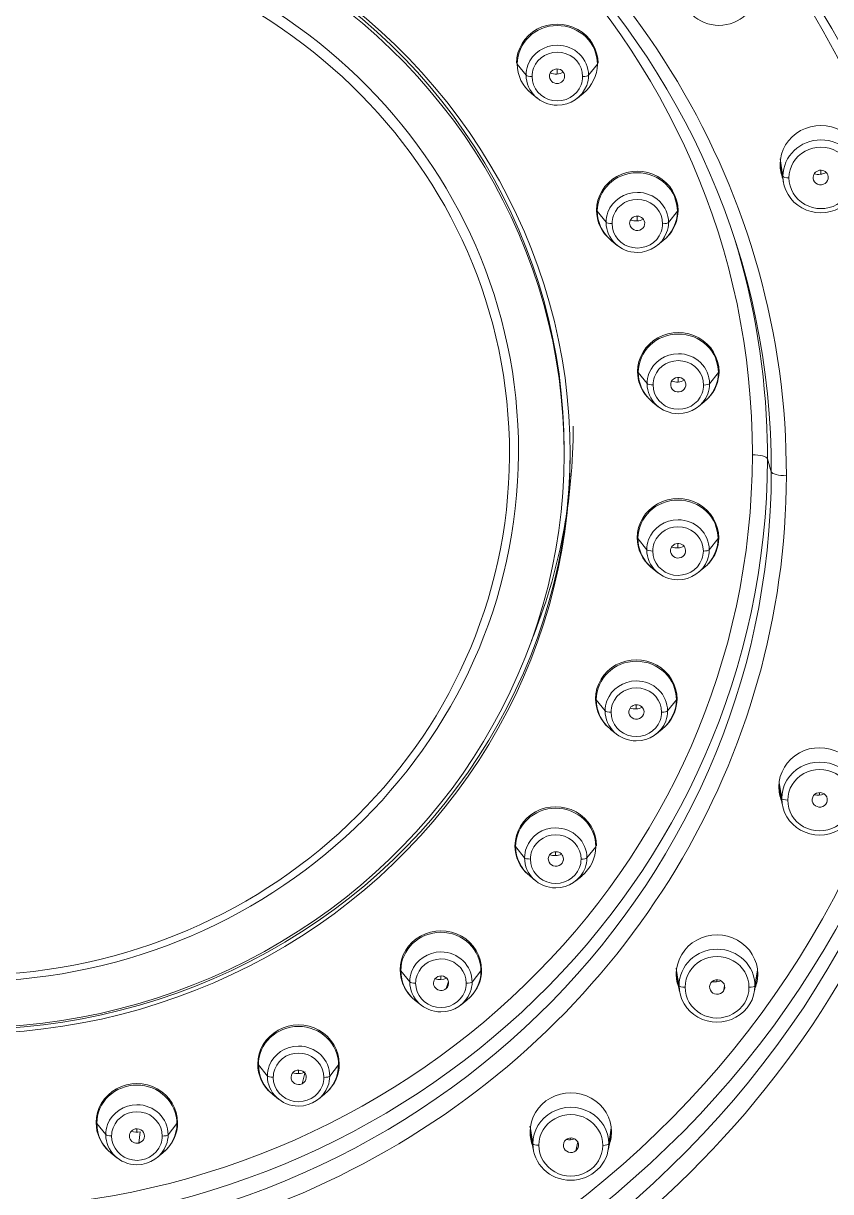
# Model space of a CAD drawing. Extents: x 16539 to 19738, y -91 to 2224.
# Drawn here: x 17567.66 to 17594.41, y 1096.88 to 1135.6 of the extents above; entities that cross this region are included whole.
import ezdxf

# ---------------------------------------------------------------- set-up
doc = ezdxf.new("R2010")
doc.units = 0
doc.header["$LTSCALE"] = 10
doc.header["$MEASUREMENT"] = 0
doc.layers.add('1', color=7, linetype='CONTINUOUS')

msp = doc.modelspace()

# ---------------------------------------------------------------- linework, layer by layer
at = {"layer": '1', "color": 7, "linetype": 'Continuous', "lineweight": 13}
for p, q in [((17584.022, 1134.249), (17584.003, 1134.349)), ((17584.022, 1134.249), (17584.318, 1133.879)), ((17586.679, 1134.245), (17586.387, 1133.876)), ((17586.679, 1134.245), (17586.699, 1134.349)), ((17585.348, 1134.086), (17585.349, 1133.917)), ((17594.084, 1130.729), (17594.084, 1130.595)), ((17586.673, 1129.372), (17586.654, 1129.472)), ((17589.33, 1129.368), (17589.35, 1129.471)), ((17586.673, 1129.372), (17586.969, 1129.002)), ((17587.999, 1129.209), (17588, 1129.047)), ((17589.33, 1129.368), (17589.038, 1128.999)), ((17588.033, 1124.026), (17588.013, 1124.126)), ((17590.69, 1124.022), (17590.709, 1124.125)), ((17588.033, 1124.026), (17588.328, 1123.656)), ((17589.359, 1123.862), (17589.359, 1123.709)), ((17590.69, 1124.022), (17590.397, 1123.653)), ((17592.444, 1120.733), (17592.316, 1121.168)), ((17588.022, 1118.522), (17588.002, 1118.622)), ((17590.679, 1118.518), (17590.698, 1118.621)), ((17588.022, 1118.522), (17588.317, 1118.152)), ((17589.347, 1118.357), (17589.348, 1118.212)), ((17590.679, 1118.518), (17590.386, 1118.149)), ((17586.641, 1113.18), (17586.621, 1113.28)), ((17589.298, 1113.176), (17589.317, 1113.279)), ((17586.641, 1113.18), (17586.936, 1112.81)), ((17587.967, 1113.013), (17587.967, 1112.876)), ((17589.298, 1113.176), (17589.005, 1112.807)), ((17592.703, 1110.431), (17592.788, 1109.906)), ((17594.042, 1110.102), (17594.043, 1110.016)), ((17583.97, 1108.311), (17583.951, 1108.411)), ((17583.97, 1108.311), (17584.266, 1107.941)), ((17586.627, 1108.307), (17586.335, 1107.938)), ((17586.627, 1108.307), (17586.647, 1108.41)), ((17585.296, 1108.142), (17585.296, 1108.013)), ((17585.553, 1107.874), (17585.51, 1107.764)), ((17580.165, 1104.197), (17580.146, 1104.297)), ((17582.822, 1104.193), (17582.842, 1104.297)), ((17580.165, 1104.197), (17580.461, 1103.827)), ((17581.491, 1104.027), (17581.491, 1103.903)), ((17582.822, 1104.193), (17582.53, 1103.824)), ((17591.986, 1104.232), (17591.903, 1103.7)), ((17581.744, 1103.837), (17581.665, 1103.605)), ((17590.641, 1103.897), (17590.641, 1103.826)), ((17590.897, 1103.694), (17590.856, 1103.519)), ((17575.447, 1101.078), (17575.428, 1101.178)), ((17575.447, 1101.078), (17575.742, 1100.708)), ((17576.773, 1100.906), (17576.773, 1100.787)), ((17578.104, 1101.074), (17577.811, 1100.705)), ((17578.104, 1101.074), (17578.123, 1101.178)), ((17576.986, 1100.803), (17576.896, 1100.452)), ((17570.09, 1099.135), (17570.07, 1099.235)), ((17570.09, 1099.135), (17570.385, 1098.765)), ((17571.415, 1098.962), (17571.416, 1098.846)), ((17572.747, 1099.131), (17572.454, 1098.762)), ((17572.747, 1099.131), (17572.766, 1099.234)), ((17587.139, 1098.992), (17587.057, 1098.46)), ((17571.531, 1098.86), (17571.481, 1098.487)), ((17585.794, 1098.655), (17585.795, 1098.596)), ((17586.027, 1098.523), (17585.969, 1098.234))]:
    msp.add_line(p, q, dxfattribs=at)
at = {"layer": '1', "color": 7, "linetype": 'Continuous', "lineweight": 18}
for p, q in [((17585.116, 1133.746), (17585.138, 1133.709)), ((17584.499, 1133.267), (17584.689, 1133.115)), ((17586.022, 1133.12), (17586.211, 1133.274)), ((17592.739, 1130.986), (17592.845, 1130.338)), ((17587.15, 1128.39), (17587.34, 1128.237)), ((17588.673, 1128.242), (17588.862, 1128.397)), ((17588.509, 1123.044), (17588.699, 1122.891)), ((17590.032, 1122.897), (17590.221, 1123.051)), ((17585.778, 1121.443), (17585.779, 1121.306)), ((17588.498, 1117.54), (17588.688, 1117.387)), ((17590.021, 1117.392), (17590.21, 1117.546)), ((17587.117, 1112.198), (17587.307, 1112.045)), ((17588.64, 1112.051), (17588.829, 1112.205)), ((17592.697, 1110.363), (17592.804, 1109.715)), ((17594.299, 1109.832), (17594.284, 1109.775)), ((17584.447, 1107.329), (17584.637, 1107.176)), ((17585.97, 1107.182), (17586.159, 1107.336)), ((17589.296, 1104.161), (17589.402, 1103.513)), ((17591.889, 1103.523), (17591.991, 1104.172)), ((17580.642, 1103.215), (17580.832, 1103.063)), ((17582.165, 1103.068), (17582.354, 1103.222)), ((17575.923, 1100.096), (17576.113, 1099.944)), ((17577.446, 1099.949), (17577.635, 1100.103)), ((17584.449, 1098.922), (17584.556, 1098.273)), ((17587.043, 1098.283), (17587.145, 1098.932)), ((17570.566, 1098.153), (17570.756, 1098)), ((17572.089, 1098.006), (17572.278, 1098.16))]:
    msp.add_line(p, q, dxfattribs=at)
at = {"layer": '1', "color": 7, "linetype": 'Continuous', "lineweight": 13}
for centre, major_axis, ratio, start_param, end_param in [((17565.792, 1118.167), (49.767, 0.198), 0.96126, 6.277434, 9.419027), ((17565.788, 1118.994), (48.632, 0.193), 0.96126, 0.007554, 1.064866), ((17565.788, 1118.994), (40.567, 0.161), 0.96126, 6.277434, 9.419027), ((17565.785, 1119.821), (39.432, 0.157), 0.96126, 0.010614, 1.064011), ((17565.785, 1119.821), (33.368, 0.132), 0.96126, 6.277434, 9.419027), ((17565.782, 1120.648), (32.232, 0.128), 0.96126, 0.014207, 1.063076), ((17565.782, 1120.648), (27.161, 0.108), 0.96126, 6.277434, 9.419027), ((17565.779, 1121.337), (-26.038, -0.103), 0.96126, 3.160452, 6.277434), ((17585.353, 1133.834), (-0.839, -0.003), 0.96126, 3.135841, 5.933467), ((17585.353, 1133.834), (-0.839, -0.003), 0.96126, 5.933467, 6.277434), ((17584.513, 1133.891), (0.2, 0), 0.275637, 3.359127, 4.714038), ((17585.353, 1133.834), (-0.839, -0.003), 0.96126, 6.277434, 9.07506), ((17585.353, 1133.834), (-0.839, -0.003), 0.96126, 2.791875, 3.135841), ((17586.192, 1133.888), (-0.2, 0), 0.275637, 1.572446, 2.927356), ((17594.088, 1130.474), (-1.059, -0.004), 0.96126, 3.135841, 6.277434), ((17593.03, 1130.531), (-0.2, 0), 0.275637, 0.045282, 1.572446), ((17594.088, 1130.474), (-1.059, -0.004), 0.96126, 6.277434, 9.419027), ((17588.004, 1128.957), (-0.839, -0.003), 0.96126, 3.135841, 5.933467), ((17588.004, 1128.957), (-0.839, -0.003), 0.96126, 5.933467, 6.277434), ((17587.164, 1129.013), (0.2, 0), 0.275637, 3.359127, 4.714038), ((17588.004, 1128.957), (-0.839, -0.003), 0.96126, 6.277434, 9.07506), ((17588.004, 1128.957), (-0.839, -0.003), 0.96126, 2.791875, 3.135841), ((17588.842, 1129.011), (-0.2, 0), 0.275637, 1.572446, 2.927356), ((17589.363, 1123.611), (-0.839, -0.003), 0.96126, 3.135841, 5.933467), ((17588.524, 1123.667), (0.2, 0), 0.275637, 3.359127, 4.714038), ((17589.363, 1123.611), (-0.839, -0.003), 0.96126, 5.933467, 6.277434), ((17590.202, 1123.665), (-0.2, 0), 0.275637, 1.572446, 2.927356), ((17589.363, 1123.611), (-0.839, -0.003), 0.96126, 6.277434, 9.07506), ((17589.363, 1123.611), (-0.839, -0.003), 0.96126, 2.791875, 3.135841), ((17565.779, 1121.337), (-26.038, -0.103), 0.96126, 3.135841, 3.160452), ((17565.781, 1120.774), (26.663, 0.106), 0.96126, 6.277434, 6.302045), ((17565.779, 1121.337), (-26.038, -0.103), 0.96126, 0.018859, 3.135841), ((17591.818, 1121.158), (0.5, -0.001), 0.275637, 0.081479, 1.572446), ((17565.782, 1120.648), (32.232, 0.128), 0.96126, 3.1558, 6.277434), ((17565.782, 1120.648), (27.161, 0.108), 0.96126, 3.135841, 6.277434), ((17592.943, 1120.743), (-0.5, 0.001), 0.275637, 0.081479, 1.572446), ((17565.785, 1119.821), (33.368, 0.132), 0.96126, 3.135841, 6.277434), ((17565.785, 1119.821), (39.432, 0.157), 0.96126, 3.152207, 6.277434), ((17565.788, 1118.994), (40.567, 0.161), 0.96126, 3.135841, 6.277434), ((17565.788, 1118.994), (48.632, 0.193), 0.96126, 3.149147, 6.277434), ((17589.352, 1118.107), (-0.839, -0.003), 0.96126, 3.135841, 5.933467), ((17565.792, 1118.167), (49.767, 0.198), 0.96126, 3.135841, 6.277434), ((17589.352, 1118.107), (-0.839, -0.003), 0.96126, 5.933467, 6.277434), ((17588.513, 1118.163), (0.2, 0), 0.275637, 3.359127, 4.714038), ((17589.352, 1118.107), (-0.839, -0.003), 0.96126, 6.277434, 9.07506), ((17589.352, 1118.107), (-0.839, -0.003), 0.96126, 2.791875, 3.135841), ((17590.191, 1118.161), (-0.2, 0), 0.275637, 1.572446, 2.927356), ((17587.971, 1112.765), (-0.839, -0.003), 0.96126, 3.135841, 5.933467), ((17587.132, 1112.822), (0.2, 0), 0.275637, 3.359127, 4.714038), ((17587.971, 1112.765), (-0.839, -0.003), 0.96126, 5.933467, 6.277434), ((17587.971, 1112.765), (-0.839, -0.003), 0.96126, 6.277434, 9.07506), ((17587.971, 1112.765), (-0.839, -0.003), 0.96126, 2.791875, 3.135841), ((17588.81, 1112.819), (-0.2, 0), 0.275637, 1.572446, 2.927356), ((17594.047, 1109.851), (-1.059, -0.004), 0.96126, 3.135841, 6.277434), ((17592.988, 1109.908), (-0.2, 0), 0.275637, 0.045282, 1.572446), ((17594.047, 1109.851), (-1.059, -0.004), 0.96126, 6.277434, 9.419027), ((17585.3, 1107.896), (-0.839, -0.003), 0.96126, 3.135841, 5.933467), ((17585.3, 1107.896), (-0.839, -0.003), 0.96126, 5.933467, 6.277434), ((17584.461, 1107.953), (0.2, 0), 0.275637, 3.359127, 4.714038), ((17585.3, 1107.896), (-0.839, -0.003), 0.96126, 6.277434, 9.07506), ((17585.3, 1107.896), (-0.839, -0.003), 0.96126, 2.791875, 3.135841), ((17586.139, 1107.95), (-0.2, 0), 0.275637, 1.572446, 2.927356), ((17581.495, 1103.782), (-0.839, -0.003), 0.96126, 3.135841, 5.933467), ((17590.645, 1103.649), (-1.059, -0.004), 0.96126, 3.135841, 6.277434), ((17581.495, 1103.782), (-0.839, -0.003), 0.96126, 5.933467, 6.277434), ((17580.656, 1103.839), (0.2, 0), 0.275637, 3.359127, 4.714038), ((17581.495, 1103.782), (-0.839, -0.003), 0.96126, 6.277434, 9.07506), ((17581.495, 1103.782), (-0.839, -0.003), 0.96126, 2.791875, 3.135841), ((17582.334, 1103.836), (-0.2, 0), 0.275637, 1.572446, 2.927356), ((17589.587, 1103.706), (-0.2, 0), 0.275637, 0.045282, 1.572446), ((17590.645, 1103.649), (-1.059, -0.004), 0.96126, 6.277434, 9.419027), ((17591.704, 1103.703), (0.2, 0), 0.275637, 4.714038, 6.241201), ((17576.777, 1100.663), (-0.839, -0.003), 0.96126, 3.135841, 5.933467), ((17576.777, 1100.663), (-0.839, -0.003), 0.96126, 5.933467, 6.277434), ((17575.938, 1100.72), (0.2, 0), 0.275637, 3.359127, 4.714038), ((17576.777, 1100.663), (-0.839, -0.003), 0.96126, 6.277434, 9.07506), ((17576.777, 1100.663), (-0.839, -0.003), 0.96126, 2.791875, 3.135841), ((17577.616, 1100.717), (-0.2, 0), 0.275637, 1.572446, 2.927356), ((17571.42, 1098.72), (-0.839, -0.003), 0.96126, 3.135841, 5.933467), ((17585.799, 1098.41), (-1.059, -0.004), 0.96126, 3.135841, 6.277434), ((17571.42, 1098.72), (-0.839, -0.003), 0.96126, 5.933467, 6.277434), ((17570.58, 1098.777), (0.2, 0), 0.275637, 3.359127, 4.714038), ((17571.42, 1098.72), (-0.839, -0.003), 0.96126, 6.277434, 9.07506), ((17571.42, 1098.72), (-0.839, -0.003), 0.96126, 2.791875, 3.135841), ((17572.259, 1098.774), (-0.2, 0), 0.275637, 1.572446, 2.927356), ((17584.74, 1098.467), (-0.2, 0), 0.275637, 0.045282, 1.572446), ((17585.799, 1098.41), (-1.059, -0.004), 0.96126, 6.277434, 9.419027), ((17586.857, 1098.463), (0.2, 0), 0.275637, 4.714038, 6.241201)]:
    msp.add_ellipse(centre, major_axis=major_axis, ratio=ratio, start_param=start_param, end_param=end_param, dxfattribs=at)
at = {"layer": '1', "color": 7, "linetype": 'Continuous', "lineweight": 18}
for centre, major_axis, ratio, start_param, end_param in [((17565.791, 1118.295), (49.268, 0.196), 0.96126, 0.007554, 3.135841), ((17565.788, 1119.122), (40.069, 0.159), 0.96126, 0.010615, 3.135841), ((17565.784, 1119.949), (32.869, 0.13), 0.96126, 0.014207, 3.135841), ((17565.781, 1120.774), (26.663, 0.106), 0.96126, 0.018859, 3.135841), ((17565.778, 1121.475), (19.8, 0.079), 0.96126, 6.277434, 9.419027), ((17565.779, 1121.337), (-19.8, -0.079), 0.96126, 3.135841, 6.277434), ((17565.779, 1121.337), (20, 0.079), 0.96126, 6.277434, 9.419027), ((17565.779, 1121.415), (-18.287, -0.073), 0.96126, 3.135841, 6.273075), ((17565.779, 1121.337), (-17.988, -0.071), 0.96126, 3.135841, 6.273075), ((17590.712, 1136.739), (-1.258, -0.005), 0.96126, 6.277435, 9.419027), ((17585.351, 1134.275), (1.35, 0.005), 0.96126, 6.277434, 9.419027), ((17585.351, 1134.247), (-1.328, -0.005), 0.96126, 4.706638, 6.277434), ((17585.351, 1134.247), (-1.328, -0.005), 0.96126, 3.135841, 4.706638), ((17585.352, 1133.878), (-1.034, -0.004), 0.96126, 4.706638, 5.933467), ((17585.352, 1133.878), (-1.034, -0.004), 0.96126, 3.135841, 4.706638), ((17585.351, 1134.247), (-1.328, -0.005), 0.96126, 6.277434, 7.153889), ((17585.352, 1133.878), (-1.034, -0.004), 0.96126, 5.933467, 6.277434), ((17585.351, 1134.247), (-1.328, -0.005), 0.96126, 2.270897, 3.135841), ((17585.352, 1133.878), (-1.034, -0.004), 0.96126, 6.277434, 7.84823), ((17585.344, 1133.845), (-0.251, -0.001), 0.961206, 3.738777, 6.88037), ((17585.311, 1134.404), (-0.508, -0.003), 0.961206, 1.178036, 2.065732), ((17585.344, 1133.845), (-0.251, -0.001), 0.961206, 0.597185, 3.738777), ((17585.352, 1133.878), (-1.034, -0.004), 0.96126, 2.791875, 3.135841), ((17585.352, 1133.878), (-1.034, -0.004), 0.96126, 1.565045, 2.791875), ((17594.087, 1130.915), (1.35, 0.005), 0.96126, 6.277434, 9.419027), ((17594.088, 1130.527), (-1.258, -0.005), 0.96126, 3.135841, 6.277432), ((17588.002, 1129.398), (1.35, 0.005), 0.96126, 6.277434, 9.419027), ((17588.002, 1129.37), (-1.328, -0.005), 0.96126, 4.706638, 6.277434), ((17588.002, 1129.37), (-1.328, -0.005), 0.96126, 3.135841, 4.706638), ((17594.087, 1130.915), (1.35, 0.005), 0.96126, 3.135841, 3.506205), ((17594.082, 1130.488), (-0.251, -0.002), 0.960811, 3.493818, 6.63541), ((17594.01, 1131.043), (-0.472, -0.004), 0.960811, 1.251555, 2.120155), ((17594.088, 1130.527), (-1.258, -0.005), 0.96126, 6.277432, 9.419027), ((17594.082, 1130.488), (-0.251, -0.002), 0.960811, 0.352225, 3.493818), ((17588.003, 1129), (-1.034, -0.004), 0.96126, 4.706638, 5.933467), ((17588.003, 1129), (-1.034, -0.004), 0.96126, 3.135841, 4.706638), ((17588.002, 1129.398), (1.35, 0.005), 0.96126, 3.135841, 3.991386), ((17588.002, 1129.37), (-1.328, -0.005), 0.96126, 6.277434, 7.153889), ((17588.003, 1129), (-1.034, -0.004), 0.96126, 5.933467, 6.277434), ((17587.999, 1128.968), (-0.251, -0.001), 0.961148, 3.497591, 6.639183), ((17587.962, 1129.534), (-0.508, -0.003), 0.961148, 1.192987, 2.064337), ((17588.002, 1129.37), (-1.328, -0.005), 0.96126, 2.270897, 3.135841), ((17588.002, 1129.398), (1.35, 0.005), 0.96126, 5.524924, 6.277434), ((17588.003, 1129), (-1.034, -0.004), 0.96126, 6.277434, 7.84823), ((17587.999, 1128.968), (-0.251, -0.001), 0.961148, 0.355998, 3.497591), ((17588.003, 1129), (-1.034, -0.004), 0.96126, 2.791875, 3.135841), ((17588.003, 1129), (-1.034, -0.004), 0.96126, 1.565045, 2.791875), ((17565.779, 1121.21), (-26.537, -0.105), 0.96126, 3.160452, 3.424373), ((17589.361, 1124.052), (1.35, 0.005), 0.96126, 6.277434, 9.419027), ((17589.361, 1124.024), (-1.328, -0.005), 0.96126, 4.706638, 6.277434), ((17589.361, 1124.024), (-1.328, -0.005), 0.96126, 3.135841, 4.706638), ((17589.363, 1123.654), (-1.034, -0.004), 0.96126, 4.706638, 5.933467), ((17589.363, 1123.654), (-1.034, -0.004), 0.96126, 3.135841, 4.706638), ((17589.361, 1124.052), (1.35, 0.005), 0.96126, 3.135841, 3.848737), ((17589.361, 1124.052), (1.35, 0.005), 0.96126, 5.537933, 6.277434), ((17589.361, 1124.024), (-1.328, -0.005), 0.96126, 6.277434, 7.153889), ((17589.363, 1123.654), (-1.034, -0.004), 0.96126, 5.933467, 6.277434), ((17589.363, 1123.654), (-1.034, -0.004), 0.96126, 6.277434, 7.84823), ((17589.361, 1123.621), (-0.251, -0.001), 0.961116, 3.256695, 6.398288), ((17589.322, 1124.196), (-0.508, -0.002), 0.961116, 1.205726, 2.058472), ((17589.361, 1124.024), (-1.328, -0.005), 0.96126, 2.270897, 3.135841), ((17589.363, 1123.654), (-1.034, -0.004), 0.96126, 2.791875, 3.135841), ((17589.361, 1123.621), (-0.251, -0.001), 0.961116, 0.115102, 3.256695), ((17589.363, 1123.654), (-1.034, -0.004), 0.96126, 1.565045, 2.791875), ((17565.776, 1122.164), (20.1, 0.08), 0.96126, 5.906845, 6.283201), ((17565.779, 1121.21), (-26.537, -0.105), 0.96126, 3.135841, 3.160452), ((17565.778, 1121.475), (-20, -0.079), 0.96126, 6.277434, 9.419027), ((17565.779, 1121.337), (20, 0.079), 0.96126, 3.135841, 6.277434), ((17565.779, 1121.337), (-19.8, -0.079), 0.96126, 6.277434, 9.419027), ((17565.779, 1121.415), (-18.287, -0.073), 0.96126, 6.277434, 9.414668), ((17565.779, 1121.337), (-17.988, -0.071), 0.96126, 6.277434, 9.414668), ((17565.779, 1121.415), (-18.287, -0.073), 0.96126, 3.131483, 3.135841), ((17565.779, 1121.21), (-26.537, -0.105), 0.96126, 0.018859, 3.135841), ((17565.779, 1121.337), (17.988, 0.071), 0.96126, 6.273075, 6.277434), ((17565.781, 1120.774), (26.663, 0.106), 0.96126, 3.160452, 6.277434), ((17565.782, 1120.519), (-32.731, -0.13), 0.96126, 0.014207, 3.135841), ((17565.784, 1119.949), (32.869, 0.13), 0.96126, 3.1558, 6.277434), ((17589.35, 1118.548), (1.35, 0.005), 0.96126, 6.277434, 9.419027), ((17589.35, 1118.52), (-1.328, -0.005), 0.96126, 4.706638, 6.277434), ((17589.35, 1118.52), (-1.328, -0.005), 0.96126, 3.135841, 4.706638), ((17565.786, 1119.692), (-39.931, -0.158), 0.96126, 0.010615, 3.135841), ((17565.788, 1119.122), (40.069, 0.159), 0.96126, 3.152207, 6.277434), ((17589.352, 1118.15), (-1.034, -0.004), 0.96126, 4.706638, 5.933467), ((17589.352, 1118.15), (-1.034, -0.004), 0.96126, 3.135841, 4.706638), ((17565.789, 1118.865), (-49.131, -0.195), 0.96126, 0.007554, 3.135841), ((17589.35, 1118.548), (1.35, 0.005), 0.96126, 3.135841, 3.994527), ((17589.35, 1118.52), (-1.328, -0.005), 0.96126, 6.277434, 7.153889), ((17589.352, 1118.15), (-1.034, -0.004), 0.96126, 5.933467, 6.277434), ((17589.353, 1118.116), (-0.251, -0.001), 0.961117, 3.015901, 6.157493), ((17589.314, 1118.699), (-0.508, -0.002), 0.961117, 1.215571, 2.048436), ((17589.35, 1118.52), (-1.328, -0.005), 0.96126, 2.270897, 3.135841), ((17589.35, 1118.548), (1.35, 0.005), 0.96126, 5.563115, 6.277434), ((17565.791, 1118.295), (49.268, 0.196), 0.96126, 3.149147, 6.277434), ((17589.352, 1118.15), (-1.034, -0.004), 0.96126, 6.277434, 7.84823), ((17589.353, 1118.116), (-0.251, -0.001), 0.961117, 6.157493, 9.299086), ((17589.352, 1118.15), (-1.034, -0.004), 0.96126, 2.791875, 3.135841), ((17589.352, 1118.15), (-1.034, -0.004), 0.96126, 1.565045, 2.791875), ((17587.969, 1113.206), (1.35, 0.005), 0.96126, 6.277434, 9.419027), ((17587.969, 1113.178), (-1.328, -0.005), 0.96126, 4.706638, 6.277434), ((17587.969, 1113.178), (-1.328, -0.005), 0.96126, 3.135841, 4.706638), ((17587.971, 1112.809), (-1.034, -0.004), 0.96126, 4.706638, 5.933467), ((17587.971, 1112.809), (-1.034, -0.004), 0.96126, 3.135841, 4.706638), ((17587.969, 1113.206), (1.35, 0.005), 0.96126, 3.135841, 3.960559), ((17587.969, 1113.206), (1.35, 0.005), 0.96126, 5.552119, 6.277434), ((17587.969, 1113.178), (-1.328, -0.005), 0.96126, 6.277434, 7.153889), ((17587.971, 1112.809), (-1.034, -0.004), 0.96126, 5.933467, 6.277434), ((17587.971, 1112.809), (-1.034, -0.004), 0.96126, 6.277434, 7.84823), ((17587.974, 1112.773), (-0.251, -0.001), 0.96115, 5.916588, 9.058181), ((17587.974, 1112.773), (-0.251, -0.001), 0.96115, 2.774996, 5.916588), ((17587.937, 1113.364), (-0.508, -0.001), 0.96115, 1.22197, 2.034759), ((17587.969, 1113.178), (-1.328, -0.005), 0.96126, 2.270897, 3.135841), ((17587.971, 1112.809), (-1.034, -0.004), 0.96126, 1.565045, 2.791875), ((17587.971, 1112.809), (-1.034, -0.004), 0.96126, 2.791875, 3.135841), ((17594.045, 1110.292), (1.35, 0.005), 0.96126, 6.277434, 9.419027), ((17594.047, 1109.904), (-1.258, -0.005), 0.96126, 3.135841, 6.277434), ((17594.045, 1110.292), (1.35, 0.005), 0.96126, 3.135841, 3.506205), ((17594.05, 1109.861), (-0.251, 0), 0.960819, 2.778861, 5.920454), ((17594.047, 1109.904), (-1.258, -0.005), 0.96126, 6.277434, 9.419027), ((17594.05, 1109.861), (-0.251, 0), 0.960819, 5.920454, 9.062047), ((17593.978, 1110.466), (-0.472, 0.001), 0.960819, 1.332648, 2.037886), ((17585.299, 1108.337), (1.35, 0.005), 0.96126, 6.277434, 9.419027), ((17585.299, 1108.309), (-1.328, -0.005), 0.96126, 4.706638, 6.277434), ((17585.299, 1108.309), (-1.328, -0.005), 0.96126, 3.135841, 4.706638), ((17585.3, 1107.939), (-1.034, -0.004), 0.96126, 4.706638, 5.933467), ((17585.3, 1107.939), (-1.034, -0.004), 0.96126, 3.135841, 4.706638), ((17585.299, 1108.337), (1.35, 0.005), 0.96126, 3.135841, 3.964093), ((17585.299, 1108.309), (-1.328, -0.005), 0.96126, 6.277434, 7.153889), ((17585.3, 1107.939), (-1.034, -0.004), 0.96126, 5.933467, 6.277434), ((17585.299, 1108.309), (-1.328, -0.005), 0.96126, 2.270897, 3.135841), ((17585.3, 1107.939), (-1.034, -0.004), 0.96126, 6.277434, 7.84823), ((17585.304, 1107.902), (-0.251, -0.001), 0.961209, 5.675385, 8.816978), ((17585.304, 1107.902), (-0.251, -0.001), 0.961209, 2.533793, 5.675385), ((17585.271, 1108.501), (-0.508, -0.001), 0.961209, 1.224485, 2.018375), ((17585.3, 1107.939), (-1.034, -0.004), 0.96126, 2.791875, 3.135841), ((17585.3, 1107.939), (-1.034, -0.004), 0.96126, 1.565045, 2.791875), ((17581.494, 1104.223), (1.35, 0.005), 0.96126, 6.277434, 9.419027), ((17581.494, 1104.195), (-1.328, -0.005), 0.96126, 4.706638, 6.277434), ((17581.494, 1104.195), (-1.328, -0.005), 0.96126, 3.135841, 4.706638), ((17590.644, 1104.09), (1.35, 0.005), 0.96126, 6.277434, 9.419027), ((17581.495, 1103.826), (-1.034, -0.004), 0.96126, 4.706638, 5.933467), ((17581.495, 1103.826), (-1.034, -0.004), 0.96126, 3.135841, 4.706638), ((17590.645, 1103.702), (-1.258, -0.005), 0.96126, 3.135841, 6.277431), ((17581.494, 1104.223), (1.35, 0.005), 0.96126, 3.135841, 3.883933), ((17581.494, 1104.195), (-1.328, -0.005), 0.96126, 6.277434, 7.153889), ((17581.495, 1103.826), (-1.034, -0.004), 0.96126, 5.933467, 6.277434), ((17581.499, 1103.786), (-0.251, -0.001), 0.96128, 5.433764, 8.575356), ((17581.472, 1104.392), (-0.508, -0.001), 0.96128, 1.222851, 2.000198), ((17581.499, 1103.786), (-0.251, -0.001), 0.96128, 2.292171, 5.433764), ((17581.494, 1104.195), (-1.328, -0.005), 0.96126, 2.270897, 3.135841), ((17581.494, 1104.223), (1.35, 0.005), 0.96126, 5.52571, 6.277434), ((17590.644, 1104.09), (1.35, 0.005), 0.96126, 3.135841, 3.506205), ((17590.65, 1103.656), (-0.251, 0.001), 0.961052, 2.539241, 5.680834), ((17590.644, 1104.09), (1.35, 0.005), 0.96126, 5.918605, 6.277434), ((17581.495, 1103.826), (-1.034, -0.004), 0.96126, 6.277434, 7.84823), ((17581.495, 1103.826), (-1.034, -0.004), 0.96126, 2.791875, 3.135841), ((17590.645, 1103.702), (-1.258, -0.005), 0.96126, 6.277431, 9.419027), ((17590.65, 1103.656), (-0.251, 0.001), 0.961052, 5.680834, 8.822427), ((17590.586, 1104.277), (-0.472, 0.002), 0.961052, 1.348038, 1.995551), ((17581.495, 1103.826), (-1.034, -0.004), 0.96126, 1.565045, 2.791875), ((17576.775, 1101.104), (1.35, 0.005), 0.96126, 6.277434, 9.419027), ((17576.775, 1101.076), (-1.328, -0.005), 0.96126, 4.706638, 6.277434), ((17576.775, 1101.076), (-1.328, -0.005), 0.96126, 3.135841, 4.706638), ((17576.777, 1100.707), (-1.034, -0.004), 0.96126, 4.706638, 5.933467), ((17576.777, 1100.707), (-1.034, -0.004), 0.96126, 3.135841, 4.706638), ((17576.775, 1101.104), (1.35, 0.005), 0.96126, 3.135841, 3.979654), ((17576.775, 1101.076), (-1.328, -0.005), 0.96126, 6.277434, 7.153889), ((17576.777, 1100.707), (-1.034, -0.004), 0.96126, 5.933467, 6.277434), ((17576.78, 1100.665), (-0.251, -0.001), 0.961346, 5.191696, 8.333289), ((17576.76, 1101.276), (-0.508, -0.001), 0.961346, 1.216991, 2.050103), ((17576.78, 1100.665), (-0.251, -0.001), 0.961346, 2.050103, 5.191696), ((17576.775, 1101.076), (-1.328, -0.005), 0.96126, 2.270897, 3.135841), ((17576.775, 1101.104), (1.35, 0.005), 0.96126, 5.486439, 6.277434), ((17571.418, 1099.161), (1.35, 0.005), 0.96126, 6.277434, 9.419027), ((17576.777, 1100.707), (-1.034, -0.004), 0.96126, 6.277434, 7.84823), ((17576.777, 1100.707), (-1.034, -0.004), 0.96126, 2.791875, 3.135841), ((17571.418, 1099.133), (-1.328, -0.005), 0.96126, 4.706638, 6.277434), ((17571.418, 1099.133), (-1.328, -0.005), 0.96126, 3.135841, 4.706638), ((17576.777, 1100.707), (-1.034, -0.004), 0.96126, 1.565045, 2.791875), ((17585.797, 1098.851), (1.35, 0.005), 0.96126, 6.277434, 9.419027), ((17571.42, 1098.763), (-1.034, -0.004), 0.96126, 4.706638, 5.933467), ((17571.42, 1098.763), (-1.034, -0.004), 0.96126, 3.135841, 4.706638), ((17585.799, 1098.462), (-1.258, -0.005), 0.96126, 3.135841, 6.277435), ((17571.418, 1099.161), (1.35, 0.005), 0.96126, 3.135841, 3.959626), ((17571.418, 1099.133), (-1.328, -0.005), 0.96126, 6.277434, 7.153889), ((17571.42, 1098.763), (-1.034, -0.004), 0.96126, 5.933467, 6.277434), ((17571.421, 1098.721), (-0.25, -0.001), 0.961393, 4.949259, 8.090851), ((17571.41, 1099.335), (-0.508, -0.002), 0.961393, 1.207034, 1.807666), ((17571.421, 1098.721), (-0.25, -0.001), 0.961393, 1.807666, 4.949259), ((17571.418, 1099.133), (-1.328, -0.005), 0.96126, 2.270897, 3.135841), ((17571.418, 1099.161), (1.35, 0.005), 0.96126, 5.448004, 6.277434), ((17571.42, 1098.763), (-1.034, -0.004), 0.96126, 6.277434, 7.84823), ((17571.42, 1098.763), (-1.034, -0.004), 0.96126, 2.791875, 3.135841), ((17585.797, 1098.851), (1.35, 0.005), 0.96126, 3.135841, 3.506205), ((17585.803, 1098.414), (-0.251, 0.001), 0.961334, 5.43957, 8.581163), ((17585.803, 1098.414), (-0.251, 0.001), 0.961334, 2.297977, 5.43957), ((17585.752, 1099.048), (-0.472, 0.002), 0.961334, 1.355106, 1.949555), ((17585.797, 1098.851), (1.35, 0.005), 0.96126, 5.918605, 6.277434), ((17571.42, 1098.763), (-1.034, -0.004), 0.96126, 1.565045, 2.791875), ((17585.799, 1098.462), (-1.258, -0.005), 0.96126, 6.277435, 9.419027)]:
    msp.add_ellipse(centre, major_axis=major_axis, ratio=ratio, start_param=start_param, end_param=end_param, dxfattribs=at)
for points, knots in [([(17600.162, 1171.54), (17598.362, 1172.621), (17596.508, 1173.616), (17592.705, 1175.428), (17590.758, 1176.244), (17586.789, 1177.689), (17584.767, 1178.318), (17580.67, 1179.381), (17578.594, 1179.816), (17574.408, 1180.489), (17572.298, 1180.726), (17568.063, 1181.001), (17565.939, 1181.039), (17561.696, 1180.913), (17559.578, 1180.75), (17555.368, 1180.225), (17553.277, 1179.864), (17549.141, 1178.945), (17547.096, 1178.388), (17543.074, 1177.084), (17541.096, 1176.337), (17537.226, 1174.66), (17535.333, 1173.73), (17531.652, 1171.697), (17529.864, 1170.593), (17526.408, 1168.223), (17524.74, 1166.956), (17521.542, 1164.272), (17520.012, 1162.854), (17517.103, 1159.881), (17515.725, 1158.326), (17513.133, 1155.093), (17511.919, 1153.416), (17509.669, 1149.955), (17508.633, 1148.171), (17506.747, 1144.515), (17505.897, 1142.642), (17504.392, 1138.826), (17503.737, 1136.882), (17502.629, 1132.943), (17502.176, 1130.947), (17501.474, 1126.922), (17501.227, 1124.893), (17500.939, 1120.821), (17500.899, 1118.779), (17501.028, 1114.7), (17501.197, 1112.663), (17501.741, 1108.616), (17502.117, 1106.606), (17503.071, 1102.63), (17503.649, 1100.664), (17505.004, 1096.797), (17505.781, 1094.896), (17507.523, 1091.175), (17508.49, 1089.356), (17510.604, 1085.818), (17511.751, 1084.098), (17514.215, 1080.776), (17515.532, 1079.174), (17518.324, 1076.1), (17519.798, 1074.629), (17522.889, 1071.833), (17524.506, 1070.508), (17527.868, 1068.017), (17529.612, 1066.851), (17531.412, 1065.77)], [0, 0, 0, 0, 0.03125, 0.03125, 0.0625, 0.0625, 0.09375, 0.09375, 0.125, 0.125, 0.15625, 0.15625, 0.1875, 0.1875, 0.21875, 0.21875, 0.25, 0.25, 0.28125, 0.28125, 0.3125, 0.3125, 0.34375, 0.34375, 0.375, 0.375, 0.40625, 0.40625, 0.4375, 0.4375, 0.46875, 0.46875, 0.5, 0.5, 0.53125, 0.53125, 0.5625, 0.5625, 0.59375, 0.59375, 0.625, 0.625, 0.65625, 0.65625, 0.6875, 0.6875, 0.71875, 0.71875, 0.75, 0.75, 0.78125, 0.78125, 0.8125, 0.8125, 0.84375, 0.84375, 0.875, 0.875, 0.90625, 0.90625, 0.9375, 0.9375, 0.96875, 0.96875, 1, 1, 1, 1]), ([(17532.558, 1066.848), (17530.817, 1067.893), (17529.129, 1069.02), (17525.876, 1071.428), (17524.312, 1072.709), (17521.321, 1075.412), (17519.894, 1076.834), (17517.193, 1079.806), (17515.919, 1081.356), (17513.534, 1084.568), (17512.424, 1086.231), (17510.378, 1089.652), (17509.443, 1091.411), (17507.756, 1095.009), (17507.004, 1096.848), (17505.692, 1100.588), (17505.132, 1102.489), (17504.208, 1106.334), (17503.844, 1108.278), (17503.316, 1112.193), (17503.153, 1114.162), (17503.027, 1118.107), (17503.064, 1120.083), (17503.341, 1124.021), (17503.58, 1125.983), (17504.257, 1129.876), (17504.695, 1131.807), (17505.766, 1135.617), (17506.399, 1137.497), (17507.853, 1141.189), (17508.674, 1143), (17510.498, 1146.537), (17511.5, 1148.263), (17513.675, 1151.611), (17514.848, 1153.233), (17517.354, 1156.36), (17518.687, 1157.865), (17521.5, 1160.741), (17522.979, 1162.112), (17526.072, 1164.71), (17527.684, 1165.935), (17531.026, 1168.229), (17532.756, 1169.296), (17536.316, 1171.264), (17538.146, 1172.164), (17541.889, 1173.786), (17543.802, 1174.509), (17547.692, 1175.772), (17549.67, 1176.311), (17553.67, 1177.2), (17555.693, 1177.551), (17559.764, 1178.059), (17561.813, 1178.217), (17565.917, 1178.34), (17567.972, 1178.304), (17572.068, 1178.039), (17574.109, 1177.81), (17578.159, 1177.16), (17580.167, 1176.74), (17584.13, 1175.712), (17586.085, 1175.104), (17589.925, 1173.708), (17591.809, 1172.919), (17595.487, 1171.167), (17597.282, 1170.205), (17599.023, 1169.16)], [0, 0, 0, 0, 0.03125, 0.03125, 0.0625, 0.0625, 0.09375, 0.09375, 0.125, 0.125, 0.15625, 0.15625, 0.1875, 0.1875, 0.21875, 0.21875, 0.25, 0.25, 0.28125, 0.28125, 0.3125, 0.3125, 0.34375, 0.34375, 0.375, 0.375, 0.40625, 0.40625, 0.4375, 0.4375, 0.46875, 0.46875, 0.5, 0.5, 0.53125, 0.53125, 0.5625, 0.5625, 0.59375, 0.59375, 0.625, 0.625, 0.65625, 0.65625, 0.6875, 0.6875, 0.71875, 0.71875, 0.75, 0.75, 0.78125, 0.78125, 0.8125, 0.8125, 0.84375, 0.84375, 0.875, 0.875, 0.90625, 0.90625, 0.9375, 0.9375, 0.96875, 0.96875, 1, 1, 1, 1]), ([(17504.996, 1117.847), (17504.998, 1119.153), (17505.095, 1121.758), (17505.371, 1124.348), (17505.646, 1126.284), (17505.749, 1126.929), (17505.892, 1127.733), (17505.921, 1127.894), (17505.981, 1128.215), (17506.073, 1128.696), (17506.171, 1129.175), (17506.511, 1130.767), (17506.826, 1132.026), (17507.54, 1134.515), (17508.338, 1136.976), (17509.303, 1139.379), (17510.351, 1141.754), (17510.917, 1142.928), (17511.831, 1144.666), (17512.146, 1145.242), (17512.553, 1145.957), (17512.635, 1146.1), (17512.801, 1146.385), (17512.884, 1146.527), (17513.136, 1146.952), (17513.306, 1147.234), (17514.168, 1148.633), (17514.893, 1149.725), (17516.413, 1151.856), (17518.002, 1153.933), (17519.729, 1155.903), (17521.525, 1157.819), (17522.457, 1158.751), (17523.909, 1160.107), (17524.402, 1160.553), (17525.029, 1161.101), (17525.155, 1161.21), (17525.408, 1161.427), (17525.535, 1161.536), (17525.917, 1161.859), (17526.174, 1162.072), (17527.464, 1163.126), (17528.521, 1163.932), (17530.68, 1165.471), (17532.887, 1166.937), (17535.187, 1168.258), (17537.534, 1169.507), (17538.731, 1170.096), (17540.562, 1170.923), (17541.178, 1171.189), (17542.112, 1171.575), (17542.424, 1171.701), (17542.896, 1171.887), (17543.053, 1171.948), (17543.368, 1172.069), (17544.787, 1172.609), (17546.219, 1173.094), (17548.784, 1173.873), (17551.368, 1174.567), (17553.99, 1175.096), (17556.631, 1175.541), (17557.961, 1175.722), (17559.971, 1175.931), (17560.644, 1175.989), (17561.656, 1176.061), (17561.994, 1176.083), (17562.502, 1176.111), (17562.672, 1176.12), (17563.011, 1176.135), (17563.181, 1176.143), (17564.706, 1176.202), (17566.056, 1176.211), (17568.745, 1176.144), (17570.085, 1176.067), (17572.753, 1175.83), (17574.082, 1175.669), (17576.729, 1175.262), (17578.047, 1175.017), (17580.017, 1174.584), (17580.672, 1174.429), (17581.653, 1174.18), (17582.142, 1174.052), (17582.632, 1173.917), (17582.957, 1173.826), (17583.12, 1173.78), (17584.584, 1173.357), (17585.865, 1172.942), (17588.392, 1172.033), (17590.882, 1171.044), (17593.298, 1169.9), (17595.678, 1168.676), (17596.849, 1168.025), (17598.001, 1167.333)], [0, 0, 0, 0, 0.03125, 0.0625, 0.0625, 0.078125, 0.078125, 0.082031, 0.082031, 0.085938, 0.09375, 0.09375, 0.125, 0.125, 0.15625, 0.1875, 0.1875, 0.21875, 0.21875, 0.234375, 0.234375, 0.238281, 0.238281, 0.242188, 0.242188, 0.25, 0.25, 0.28125, 0.28125, 0.3125, 0.34375, 0.34375, 0.375, 0.375, 0.390625, 0.390625, 0.394531, 0.394531, 0.398438, 0.398438, 0.40625, 0.40625, 0.4375, 0.4375, 0.46875, 0.5, 0.5, 0.53125, 0.53125, 0.546875, 0.546875, 0.554688, 0.554688, 0.558594, 0.558594, 0.5625, 0.59375, 0.59375, 0.625, 0.65625, 0.65625, 0.6875, 0.6875, 0.703125, 0.703125, 0.710938, 0.710938, 0.714844, 0.714844, 0.71875, 0.71875, 0.75, 0.75, 0.78125, 0.78125, 0.8125, 0.8125, 0.84375, 0.84375, 0.859375, 0.859375, 0.867188, 0.871094, 0.871094, 0.875, 0.875, 0.90625, 0.90625, 0.9375, 0.96875, 0.96875, 1, 1, 1, 1])]:
    msp.add_open_spline(points, degree=3, knots=knots, dxfattribs=at)
at = {"layer": '1', "color": 7, "linetype": 'Continuous', "lineweight": 13}
msp.add_open_spline([(17532.014, 1066.14), (17530.246, 1067.202), (17528.532, 1068.347), (17525.23, 1070.793), (17523.641, 1072.095), (17520.604, 1074.841), (17519.156, 1076.285), (17516.414, 1079.304), (17515.12, 1080.879), (17512.698, 1084.142), (17511.571, 1085.83), (17509.494, 1089.306), (17508.544, 1091.092), (17506.832, 1094.747), (17506.069, 1096.614), (17504.737, 1100.413), (17504.168, 1102.343), (17503.23, 1106.249), (17502.861, 1108.224), (17502.325, 1112.199), (17502.159, 1114.199), (17502.031, 1118.206), (17502.07, 1120.213), (17502.351, 1124.212), (17502.594, 1126.205), (17503.282, 1130.159), (17503.727, 1132.12), (17504.815, 1135.99), (17505.457, 1137.9), (17506.934, 1141.649), (17507.768, 1143.489), (17509.62, 1147.081), (17510.638, 1148.834), (17512.847, 1152.234), (17514.038, 1153.883), (17516.583, 1157.059), (17517.937, 1158.587), (17520.793, 1161.508), (17522.296, 1162.901), (17525.437, 1165.54), (17527.074, 1166.785), (17530.469, 1169.114), (17532.225, 1170.199), (17535.84, 1172.198), (17537.699, 1173.112), (17541.5, 1174.761), (17543.443, 1175.496), (17547.394, 1176.778), (17549.403, 1177.326), (17553.466, 1178.231), (17555.52, 1178.587), (17559.655, 1179.104), (17561.736, 1179.266), (17565.904, 1179.391), (17567.991, 1179.355), (17572.152, 1179.087), (17574.225, 1178.855), (17578.338, 1178.196), (17580.378, 1177.77), (17584.404, 1176.727), (17586.39, 1176.11), (17590.291, 1174.693), (17592.204, 1173.892), (17595.941, 1172.115), (17597.764, 1171.137), (17599.533, 1170.077)], degree=3, knots=[0, 0, 0, 0, 0.03125, 0.03125, 0.0625, 0.0625, 0.09375, 0.09375, 0.125, 0.125, 0.15625, 0.15625, 0.1875, 0.1875, 0.21875, 0.21875, 0.25, 0.25, 0.28125, 0.28125, 0.3125, 0.3125, 0.34375, 0.34375, 0.375, 0.375, 0.40625, 0.40625, 0.4375, 0.4375, 0.46875, 0.46875, 0.5, 0.5, 0.53125, 0.53125, 0.5625, 0.5625, 0.59375, 0.59375, 0.625, 0.625, 0.65625, 0.65625, 0.6875, 0.6875, 0.71875, 0.71875, 0.75, 0.75, 0.78125, 0.78125, 0.8125, 0.8125, 0.84375, 0.84375, 0.875, 0.875, 0.90625, 0.90625, 0.9375, 0.9375, 0.96875, 0.96875, 1, 1, 1, 1], dxfattribs=at)
for points, weights in [([(17565.901, 1172.287), (17598.88, 1172.236), (17622.155, 1149.782), (17622.091, 1118.079)], [1, 0.804737608057, 0.804737608057, 1]), ([(17622.091, 1118.08), (17622.027, 1086.377), (17598.662, 1063.996), (17565.683, 1064.047)], [1, 0.804738336132, 0.804738336132, 1])]:
    msp.add_rational_spline(points, weights, degree=3, dxfattribs=at)
for points in [[(17592.736, 1131.108), (17592.767, 1130.915), (17592.798, 1130.722), (17592.83, 1130.529)], [(17589.293, 1104.283), (17589.324, 1104.09), (17589.355, 1103.897), (17589.387, 1103.704)], [(17584.446, 1099.043), (17584.478, 1098.85), (17584.509, 1098.657), (17584.54, 1098.464)]]:
    msp.add_open_spline(points, degree=3, dxfattribs=at)

doc.saveas('drawing.dxf')
